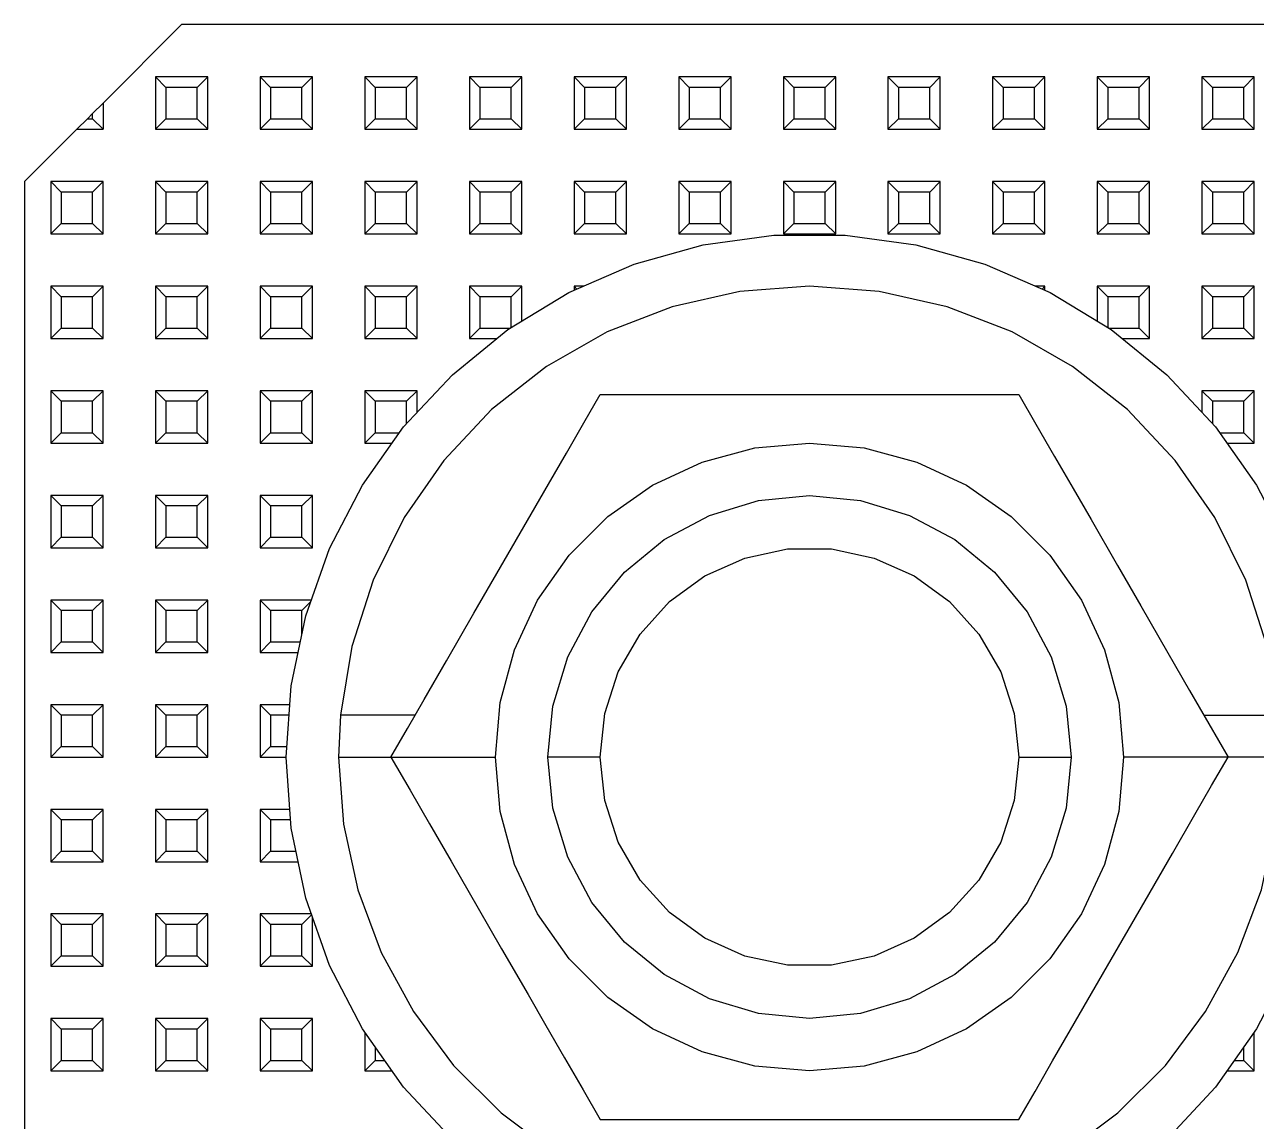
# Model space of a CAD drawing. Header units: millimetres. Extents: x 0 to 156, y 0 to 155.
# Drawn here: x 63 to 86.54, y 134.04 to 155 of the extents above; entities that cross this region are included whole.
import ezdxf

# ---------------------------------------------------------------- set-up
doc = ezdxf.new("R2010")
doc.units = ezdxf.units.MM

# ---------------------------------------------------------------- blocks, each defined once
blk = doc.blocks.new('CHINT_70dbcf6fe7c4519691b3c42ff544d895_FACE_0')
at = {"color": 141, "linetype": 'Continuous', "true_color": 0x40d9ff}
for p, q in [((65.7, 153.8), (65.5, 154)), ((65.5, 154), (65.5, 153)), ((66.5, 154), (65.5, 154)), ((66.3, 153.8), (66.5, 154)), ((66.5, 153), (66.5, 154)), ((67.7, 153.8), (67.5, 154)), ((67.5, 154), (67.5, 153)), ((68.5, 154), (67.5, 154)), ((68.3, 153.8), (68.5, 154)), ((68.5, 153), (68.5, 154)), ((69.7, 153.8), (69.5, 154)), ((69.5, 154), (69.5, 153)), ((70.5, 154), (69.5, 154)), ((70.3, 153.8), (70.5, 154)), ((70.5, 153), (70.5, 154)), ((71.7, 153.8), (71.5, 154)), ((71.5, 154), (71.5, 153)), ((72.5, 154), (71.5, 154)), ((72.3, 153.8), (72.5, 154)), ((72.5, 153), (72.5, 154)), ((73.7, 153.8), (73.5, 154)), ((73.5, 154), (73.5, 153)), ((74.5, 154), (73.5, 154)), ((74.3, 153.8), (74.5, 154)), ((74.5, 153), (74.5, 154)), ((75.7, 153.8), (75.5, 154)), ((75.5, 154), (75.5, 153)), ((76.5, 154), (75.5, 154)), ((76.3, 153.8), (76.5, 154)), ((76.5, 153), (76.5, 154)), ((77.7, 153.8), (77.5, 154)), ((77.5, 154), (77.5, 153)), ((78.5, 154), (77.5, 154)), ((78.3, 153.8), (78.5, 154)), ((78.5, 153), (78.5, 154)), ((79.7, 153.8), (79.5, 154)), ((79.5, 154), (79.5, 153)), ((80.5, 154), (79.5, 154)), ((80.3, 153.8), (80.5, 154)), ((80.5, 153), (80.5, 154)), ((81.7, 153.8), (81.5, 154)), ((81.5, 154), (81.5, 153)), ((82.5, 154), (81.5, 154)), ((82.3, 153.8), (82.5, 154)), ((82.5, 153), (82.5, 154)), ((83.7, 153.8), (83.5, 154)), ((83.5, 154), (83.5, 153)), ((84.5, 154), (83.5, 154)), ((84.3, 153.8), (84.5, 154)), ((84.5, 153), (84.5, 154)), ((85.7, 153.8), (85.5, 154)), ((85.5, 154), (85.5, 153)), ((86.5, 154), (85.5, 154)), ((86.3, 153.8), (86.5, 154)), ((86.5, 153), (86.5, 154)), ((65.7, 153.8), (65.7, 153.2)), ((66.3, 153.8), (65.7, 153.8)), ((66.3, 153.2), (66.3, 153.8)), ((67.7, 153.8), (67.7, 153.2)), ((68.3, 153.8), (67.7, 153.8)), ((68.3, 153.2), (68.3, 153.8)), ((69.7, 153.8), (69.7, 153.2)), ((70.3, 153.8), (69.7, 153.8)), ((70.3, 153.2), (70.3, 153.8)), ((71.7, 153.8), (71.7, 153.2)), ((72.3, 153.8), (71.7, 153.8)), ((72.3, 153.2), (72.3, 153.8)), ((73.7, 153.8), (73.7, 153.2)), ((74.3, 153.8), (73.7, 153.8)), ((74.3, 153.2), (74.3, 153.8)), ((75.7, 153.8), (75.7, 153.2)), ((76.3, 153.8), (75.7, 153.8)), ((76.3, 153.2), (76.3, 153.8)), ((77.7, 153.8), (77.7, 153.2)), ((78.3, 153.8), (77.7, 153.8)), ((78.3, 153.2), (78.3, 153.8)), ((79.7, 153.8), (79.7, 153.2)), ((80.3, 153.8), (79.7, 153.8)), ((80.3, 153.2), (80.3, 153.8)), ((81.7, 153.8), (81.7, 153.2)), ((82.3, 153.8), (81.7, 153.8)), ((82.3, 153.2), (82.3, 153.8)), ((83.7, 153.8), (83.7, 153.2)), ((84.3, 153.8), (83.7, 153.8)), ((84.3, 153.2), (84.3, 153.8)), ((85.7, 153.8), (85.7, 153.2)), ((86.3, 153.8), (85.7, 153.8)), ((86.3, 153.2), (86.3, 153.8)), ((64.3, 153.3), (64.2, 153.2)), ((64.3, 153.2), (64.3, 153.3)), ((64.2, 153.2), (64.3, 153.2)), ((64.3, 153.2), (64.5, 153)), ((65.7, 153.2), (65.5, 153)), ((65.7, 153.2), (66.3, 153.2)), ((66.3, 153.2), (66.5, 153)), ((67.7, 153.2), (67.5, 153)), ((67.7, 153.2), (68.3, 153.2)), ((68.3, 153.2), (68.5, 153)), ((69.7, 153.2), (69.5, 153)), ((69.7, 153.2), (70.3, 153.2)), ((70.3, 153.2), (70.5, 153)), ((71.7, 153.2), (71.5, 153)), ((71.7, 153.2), (72.3, 153.2)), ((72.3, 153.2), (72.5, 153)), ((73.7, 153.2), (73.5, 153)), ((73.7, 153.2), (74.3, 153.2)), ((74.3, 153.2), (74.5, 153)), ((75.7, 153.2), (75.5, 153)), ((75.7, 153.2), (76.3, 153.2)), ((76.3, 153.2), (76.5, 153)), ((77.7, 153.2), (77.5, 153)), ((77.7, 153.2), (78.3, 153.2)), ((78.3, 153.2), (78.5, 153)), ((79.7, 153.2), (79.5, 153)), ((79.7, 153.2), (80.3, 153.2)), ((80.3, 153.2), (80.5, 153)), ((81.7, 153.2), (81.5, 153)), ((81.7, 153.2), (82.3, 153.2)), ((82.3, 153.2), (82.5, 153)), ((83.7, 153.2), (83.5, 153)), ((83.7, 153.2), (84.3, 153.2)), ((84.3, 153.2), (84.5, 153)), ((85.7, 153.2), (85.5, 153)), ((85.7, 153.2), (86.3, 153.2)), ((86.3, 153.2), (86.5, 153)), ((65.5, 153), (66.5, 153)), ((67.5, 153), (68.5, 153)), ((69.5, 153), (70.5, 153)), ((71.5, 153), (72.5, 153)), ((73.5, 153), (74.5, 153)), ((75.5, 153), (76.5, 153)), ((77.5, 153), (78.5, 153)), ((79.5, 153), (80.5, 153)), ((81.5, 153), (82.5, 153)), ((83.5, 153), (84.5, 153)), ((85.5, 153), (86.5, 153)), ((63.7, 151.8), (63.5, 152)), ((63.5, 152), (63.5, 151)), ((64.5, 152), (63.5, 152)), ((64.3, 151.8), (64.5, 152)), ((64.5, 151), (64.5, 152)), ((65.7, 151.8), (65.5, 152)), ((65.5, 152), (65.5, 151)), ((66.5, 152), (65.5, 152)), ((66.3, 151.8), (66.5, 152)), ((66.5, 151), (66.5, 152)), ((67.7, 151.8), (67.5, 152)), ((67.5, 152), (67.5, 151)), ((68.5, 152), (67.5, 152)), ((68.3, 151.8), (68.5, 152)), ((68.5, 151), (68.5, 152)), ((69.7, 151.8), (69.5, 152)), ((69.5, 152), (69.5, 151)), ((70.5, 152), (69.5, 152)), ((70.3, 151.8), (70.5, 152)), ((70.5, 151), (70.5, 152)), ((71.7, 151.8), (71.5, 152)), ((71.5, 152), (71.5, 151)), ((72.5, 152), (71.5, 152)), ((72.3, 151.8), (72.5, 152)), ((72.5, 151), (72.5, 152)), ((73.7, 151.8), (73.5, 152)), ((73.5, 152), (73.5, 151)), ((74.5, 152), (73.5, 152)), ((74.3, 151.8), (74.5, 152)), ((74.5, 151), (74.5, 152)), ((75.7, 151.8), (75.5, 152)), ((75.5, 152), (75.5, 151)), ((76.5, 152), (75.5, 152)), ((76.3, 151.8), (76.5, 152)), ((76.5, 151), (76.5, 152)), ((77.7, 151.8), (77.5, 152)), ((77.5, 152), (77.5, 151)), ((78.5, 152), (77.5, 152)), ((78.3, 151.8), (78.5, 152)), ((78.5, 151), (78.5, 152)), ((79.7, 151.8), (79.5, 152)), ((79.5, 152), (79.5, 151)), ((80.5, 152), (79.5, 152)), ((80.3, 151.8), (80.5, 152)), ((80.5, 151), (80.5, 152)), ((81.7, 151.8), (81.5, 152)), ((81.5, 152), (81.5, 151)), ((82.5, 152), (81.5, 152)), ((82.3, 151.8), (82.5, 152)), ((82.5, 151), (82.5, 152)), ((83.7, 151.8), (83.5, 152)), ((83.5, 152), (83.5, 151)), ((84.5, 152), (83.5, 152)), ((84.3, 151.8), (84.5, 152)), ((84.5, 151), (84.5, 152)), ((85.7, 151.8), (85.5, 152)), ((85.5, 152), (85.5, 151)), ((86.5, 152), (85.5, 152)), ((86.3, 151.8), (86.5, 152)), ((86.5, 151), (86.5, 152)), ((63.7, 151.8), (63.7, 151.2)), ((64.3, 151.8), (63.7, 151.8)), ((64.3, 151.2), (64.3, 151.8)), ((65.7, 151.8), (65.7, 151.2)), ((66.3, 151.8), (65.7, 151.8)), ((66.3, 151.2), (66.3, 151.8)), ((67.7, 151.8), (67.7, 151.2)), ((68.3, 151.8), (67.7, 151.8)), ((68.3, 151.2), (68.3, 151.8)), ((69.7, 151.8), (69.7, 151.2)), ((70.3, 151.8), (69.7, 151.8)), ((70.3, 151.2), (70.3, 151.8)), ((71.7, 151.8), (71.7, 151.2)), ((72.3, 151.8), (71.7, 151.8)), ((72.3, 151.2), (72.3, 151.8)), ((73.7, 151.8), (73.7, 151.2)), ((74.3, 151.8), (73.7, 151.8)), ((74.3, 151.2), (74.3, 151.8)), ((75.7, 151.8), (75.7, 151.2)), ((76.3, 151.8), (75.7, 151.8)), ((76.3, 151.2), (76.3, 151.8)), ((77.7, 151.8), (77.7, 151.2)), ((78.3, 151.8), (77.7, 151.8)), ((78.3, 151.2), (78.3, 151.8)), ((79.7, 151.8), (79.7, 151.2)), ((80.3, 151.8), (79.7, 151.8)), ((80.3, 151.2), (80.3, 151.8)), ((81.7, 151.8), (81.7, 151.2)), ((82.3, 151.8), (81.7, 151.8)), ((82.3, 151.2), (82.3, 151.8)), ((83.7, 151.8), (83.7, 151.2)), ((84.3, 151.8), (83.7, 151.8)), ((84.3, 151.2), (84.3, 151.8)), ((85.7, 151.8), (85.7, 151.2)), ((86.3, 151.8), (85.7, 151.8)), ((86.3, 151.2), (86.3, 151.8)), ((63.7, 151.2), (63.5, 151)), ((63.7, 151.2), (64.3, 151.2)), ((64.3, 151.2), (64.5, 151)), ((65.7, 151.2), (65.5, 151)), ((65.7, 151.2), (66.3, 151.2)), ((66.3, 151.2), (66.5, 151)), ((67.7, 151.2), (67.5, 151)), ((67.7, 151.2), (68.3, 151.2)), ((68.3, 151.2), (68.5, 151)), ((69.7, 151.2), (69.5, 151)), ((69.7, 151.2), (70.3, 151.2)), ((70.3, 151.2), (70.5, 151)), ((71.7, 151.2), (71.5, 151)), ((71.7, 151.2), (72.3, 151.2)), ((72.3, 151.2), (72.5, 151)), ((73.7, 151.2), (73.5, 151)), ((73.7, 151.2), (74.3, 151.2)), ((74.3, 151.2), (74.5, 151)), ((75.7, 151.2), (75.5, 151)), ((75.7, 151.2), (76.3, 151.2)), ((76.3, 151.2), (76.5, 151)), ((77.7, 151.2), (77.5, 151)), ((77.7, 151.2), (78.3, 151.2)), ((78.3, 151.2), (78.5, 151)), ((79.7, 151.2), (79.5, 151)), ((79.7, 151.2), (80.3, 151.2)), ((80.3, 151.2), (80.5, 151)), ((81.7, 151.2), (81.5, 151)), ((81.7, 151.2), (82.3, 151.2)), ((82.3, 151.2), (82.5, 151)), ((83.7, 151.2), (83.5, 151)), ((83.7, 151.2), (84.3, 151.2)), ((84.3, 151.2), (84.5, 151)), ((85.7, 151.2), (85.5, 151)), ((85.7, 151.2), (86.3, 151.2)), ((86.3, 151.2), (86.5, 151)), ((63.5, 151), (64.5, 151)), ((65.5, 151), (66.5, 151)), ((67.5, 151), (68.5, 151)), ((69.5, 151), (70.5, 151)), ((71.5, 151), (72.5, 151)), ((73.5, 151), (74.5, 151)), ((75.5, 151), (76.5, 151)), ((77.5, 151), (78.5, 151)), ((79.5, 151), (80.5, 151)), ((81.5, 151), (82.5, 151)), ((83.5, 151), (84.5, 151)), ((85.5, 151), (86.5, 151)), ((63.7, 149.8), (63.5, 150)), ((63.5, 150), (63.5, 149)), ((64.5, 150), (63.5, 150)), ((64.3, 149.8), (64.5, 150)), ((64.5, 149), (64.5, 150)), ((65.7, 149.8), (65.5, 150)), ((65.5, 150), (65.5, 149)), ((66.5, 150), (65.5, 150)), ((66.3, 149.8), (66.5, 150)), ((66.5, 149), (66.5, 150)), ((67.7, 149.8), (67.5, 150)), ((67.5, 150), (67.5, 149)), ((68.5, 150), (67.5, 150)), ((68.3, 149.8), (68.5, 150)), ((68.5, 149), (68.5, 150)), ((69.7, 149.8), (69.5, 150)), ((69.5, 150), (69.5, 149)), ((70.5, 150), (69.5, 150)), ((70.3, 149.8), (70.5, 150)), ((70.5, 149), (70.5, 150)), ((71.7, 149.8), (71.5, 150)), ((71.5, 150), (71.5, 149)), ((72.5, 150), (71.5, 150)), ((72.3, 149.8), (72.5, 150)), ((72.5, 149.332), (72.5, 150)), ((73.554, 149.946), (73.5, 150)), ((73.5, 150), (73.5, 149.923)), ((73.678, 150), (73.5, 150)), ((82.5, 150), (82.322, 150)), ((82.446, 149.946), (82.5, 150)), ((82.5, 149.923), (82.5, 150)), ((83.7, 149.8), (83.5, 150)), ((83.5, 150), (83.5, 149.332)), ((84.5, 150), (83.5, 150)), ((84.3, 149.8), (84.5, 150)), ((84.5, 149), (84.5, 150)), ((85.7, 149.8), (85.5, 150)), ((85.5, 150), (85.5, 149)), ((86.5, 150), (85.5, 150)), ((86.3, 149.8), (86.5, 150)), ((86.5, 149), (86.5, 150)), ((63.7, 149.8), (63.7, 149.2)), ((64.3, 149.8), (63.7, 149.8)), ((64.3, 149.2), (64.3, 149.8)), ((65.7, 149.8), (65.7, 149.2)), ((66.3, 149.8), (65.7, 149.8)), ((66.3, 149.2), (66.3, 149.8)), ((67.7, 149.8), (67.7, 149.2)), ((68.3, 149.8), (67.7, 149.8)), ((68.3, 149.2), (68.3, 149.8)), ((69.7, 149.8), (69.7, 149.2)), ((70.3, 149.8), (69.7, 149.8)), ((70.3, 149.2), (70.3, 149.8)), ((71.7, 149.8), (71.7, 149.2)), ((72.3, 149.8), (71.7, 149.8)), ((72.3, 149.21), (72.3, 149.8)), ((83.7, 149.8), (83.7, 149.21)), ((84.3, 149.8), (83.7, 149.8)), ((84.3, 149.2), (84.3, 149.8)), ((85.7, 149.8), (85.7, 149.2)), ((86.3, 149.8), (85.7, 149.8)), ((86.3, 149.2), (86.3, 149.8)), ((63.7, 149.2), (63.5, 149)), ((63.7, 149.2), (64.3, 149.2)), ((64.3, 149.2), (64.5, 149)), ((65.7, 149.2), (65.5, 149)), ((65.7, 149.2), (66.3, 149.2)), ((66.3, 149.2), (66.5, 149)), ((67.7, 149.2), (67.5, 149)), ((67.7, 149.2), (68.3, 149.2)), ((68.3, 149.2), (68.5, 149)), ((69.7, 149.2), (69.5, 149)), ((69.7, 149.2), (70.3, 149.2)), ((70.3, 149.2), (70.5, 149)), ((71.7, 149.2), (71.5, 149)), ((71.7, 149.2), (72.283, 149.2)), ((83.717, 149.2), (84.3, 149.2)), ((84.3, 149.2), (84.5, 149)), ((85.7, 149.2), (85.5, 149)), ((85.7, 149.2), (86.3, 149.2)), ((86.3, 149.2), (86.5, 149)), ((63.5, 149), (64.5, 149)), ((65.5, 149), (66.5, 149)), ((67.5, 149), (68.5, 149)), ((69.5, 149), (70.5, 149)), ((71.5, 149), (72.025, 149)), ((83.975, 149), (84.5, 149)), ((85.5, 149), (86.5, 149)), ((63.7, 147.8), (63.5, 148)), ((63.5, 148), (63.5, 147)), ((64.5, 148), (63.5, 148)), ((64.3, 147.8), (64.5, 148)), ((64.5, 147), (64.5, 148)), ((65.7, 147.8), (65.5, 148)), ((65.5, 148), (65.5, 147)), ((66.5, 148), (65.5, 148)), ((66.3, 147.8), (66.5, 148)), ((66.5, 147), (66.5, 148)), ((67.7, 147.8), (67.5, 148)), ((67.5, 148), (67.5, 147)), ((68.5, 148), (67.5, 148)), ((68.3, 147.8), (68.5, 148)), ((68.5, 147), (68.5, 148)), ((69.7, 147.8), (69.5, 148)), ((69.5, 148), (69.5, 147)), ((70.5, 148), (69.5, 148)), ((70.3, 147.8), (70.5, 148)), ((70.5, 147.586), (70.5, 148)), ((85.7, 147.8), (85.5, 148)), ((85.5, 148), (85.5, 147.586)), ((86.5, 148), (85.5, 148)), ((86.3, 147.8), (86.5, 148)), ((86.5, 147), (86.5, 148)), ((63.7, 147.8), (63.7, 147.2)), ((64.3, 147.8), (63.7, 147.8)), ((64.3, 147.2), (64.3, 147.8)), ((65.7, 147.8), (65.7, 147.2)), ((66.3, 147.8), (65.7, 147.8)), ((66.3, 147.2), (66.3, 147.8)), ((67.7, 147.8), (67.7, 147.2)), ((68.3, 147.8), (67.7, 147.8)), ((68.3, 147.2), (68.3, 147.8)), ((69.7, 147.8), (69.7, 147.2)), ((70.3, 147.8), (69.7, 147.8)), ((70.3, 147.372), (70.3, 147.8)), ((85.7, 147.8), (85.7, 147.372)), ((86.3, 147.8), (85.7, 147.8)), ((86.3, 147.2), (86.3, 147.8)), ((63.7, 147.2), (63.5, 147)), ((63.7, 147.2), (64.3, 147.2)), ((64.3, 147.2), (64.5, 147)), ((65.7, 147.2), (65.5, 147)), ((65.7, 147.2), (66.3, 147.2)), ((66.3, 147.2), (66.5, 147)), ((67.7, 147.2), (67.5, 147)), ((67.7, 147.2), (68.3, 147.2)), ((68.3, 147.2), (68.5, 147)), ((69.7, 147.2), (69.5, 147)), ((69.7, 147.2), (70.165, 147.2)), ((85.835, 147.2), (86.3, 147.2)), ((86.3, 147.2), (86.5, 147)), ((63.5, 147), (64.5, 147)), ((65.5, 147), (66.5, 147)), ((67.5, 147), (68.5, 147)), ((69.5, 147), (70.023, 147)), ((85.977, 147), (86.5, 147)), ((63.7, 145.8), (63.5, 146)), ((63.5, 146), (63.5, 145)), ((64.5, 146), (63.5, 146)), ((64.3, 145.8), (64.5, 146)), ((64.5, 145), (64.5, 146)), ((65.7, 145.8), (65.5, 146)), ((65.5, 146), (65.5, 145)), ((66.5, 146), (65.5, 146)), ((66.3, 145.8), (66.5, 146)), ((66.5, 145), (66.5, 146)), ((67.7, 145.8), (67.5, 146)), ((67.5, 146), (67.5, 145)), ((68.5, 146), (67.5, 146)), ((68.3, 145.8), (68.5, 146)), ((68.5, 145), (68.5, 146)), ((63.7, 145.8), (63.7, 145.2)), ((64.3, 145.8), (63.7, 145.8)), ((64.3, 145.2), (64.3, 145.8)), ((65.7, 145.8), (65.7, 145.2)), ((66.3, 145.8), (65.7, 145.8)), ((66.3, 145.2), (66.3, 145.8)), ((67.7, 145.8), (67.7, 145.2)), ((68.3, 145.8), (67.7, 145.8)), ((68.3, 145.2), (68.3, 145.8)), ((63.7, 145.2), (63.5, 145)), ((63.7, 145.2), (64.3, 145.2)), ((64.3, 145.2), (64.5, 145)), ((65.7, 145.2), (65.5, 145)), ((65.7, 145.2), (66.3, 145.2)), ((66.3, 145.2), (66.5, 145)), ((67.7, 145.2), (67.5, 145)), ((67.7, 145.2), (68.3, 145.2)), ((68.3, 145.2), (68.5, 145)), ((63.5, 145), (64.5, 145)), ((65.5, 145), (66.5, 145)), ((67.5, 145), (68.5, 145)), ((63.7, 143.8), (63.5, 144)), ((63.5, 144), (63.5, 143)), ((64.5, 144), (63.5, 144)), ((64.3, 143.8), (64.5, 144)), ((64.5, 143), (64.5, 144)), ((65.7, 143.8), (65.5, 144)), ((65.5, 144), (65.5, 143)), ((66.5, 144), (65.5, 144)), ((66.3, 143.8), (66.5, 144)), ((66.5, 143), (66.5, 144)), ((67.7, 143.8), (67.5, 144)), ((67.5, 144), (67.5, 143)), ((68.478, 144), (67.5, 144)), ((68.3, 143.8), (68.466, 143.966)), ((63.7, 143.8), (63.7, 143.2)), ((64.3, 143.8), (63.7, 143.8)), ((64.3, 143.2), (64.3, 143.8)), ((65.7, 143.8), (65.7, 143.2)), ((66.3, 143.8), (65.7, 143.8)), ((66.3, 143.2), (66.3, 143.8)), ((67.7, 143.8), (67.7, 143.2)), ((68.3, 143.8), (67.7, 143.8)), ((68.3, 143.357), (68.3, 143.8)), ((63.7, 143.2), (63.5, 143)), ((63.7, 143.2), (64.3, 143.2)), ((64.3, 143.2), (64.5, 143)), ((65.7, 143.2), (65.5, 143)), ((65.7, 143.2), (66.3, 143.2)), ((66.3, 143.2), (66.5, 143)), ((67.7, 143.2), (67.5, 143)), ((67.7, 143.2), (68.267, 143.2)), ((63.5, 143), (64.5, 143)), ((65.5, 143), (66.5, 143)), ((67.5, 143), (68.226, 143)), ((63.7, 141.8), (63.5, 142)), ((63.5, 142), (63.5, 141)), ((64.5, 142), (63.5, 142)), ((64.3, 141.8), (64.5, 142)), ((64.5, 141), (64.5, 142)), ((65.7, 141.8), (65.5, 142)), ((65.5, 142), (65.5, 141)), ((66.5, 142), (65.5, 142)), ((66.3, 141.8), (66.5, 142)), ((66.5, 141), (66.5, 142)), ((67.7, 141.8), (67.5, 142)), ((67.5, 142), (67.5, 141)), ((68.068, 142), (67.5, 142)), ((63.7, 141.8), (63.7, 141.2)), ((64.3, 141.8), (63.7, 141.8)), ((64.3, 141.2), (64.3, 141.8)), ((65.7, 141.8), (65.7, 141.2)), ((66.3, 141.8), (65.7, 141.8)), ((66.3, 141.2), (66.3, 141.8)), ((67.7, 141.8), (67.7, 141.2)), ((68.055, 141.8), (67.7, 141.8)), ((63.7, 141.2), (63.5, 141)), ((63.7, 141.2), (64.3, 141.2)), ((64.3, 141.2), (64.5, 141)), ((65.7, 141.2), (65.5, 141)), ((65.7, 141.2), (66.3, 141.2)), ((66.3, 141.2), (66.5, 141)), ((67.7, 141.2), (67.5, 141)), ((67.7, 141.2), (68.014, 141.2)), ((63.5, 141), (64.5, 141)), ((65.5, 141), (66.5, 141)), ((67.5, 141), (68, 141)), ((74, 141), (73, 141)), ((82, 141), (83, 141)), ((63.7, 139.8), (63.5, 140)), ((63.5, 140), (63.5, 139)), ((64.5, 140), (63.5, 140)), ((64.3, 139.8), (64.5, 140)), ((64.5, 139), (64.5, 140)), ((65.7, 139.8), (65.5, 140)), ((65.5, 140), (65.5, 139)), ((66.5, 140), (65.5, 140)), ((66.3, 139.8), (66.5, 140)), ((66.5, 139), (66.5, 140)), ((67.7, 139.8), (67.5, 140)), ((67.5, 140), (67.5, 139)), ((68.068, 140), (67.5, 140)), ((63.7, 139.8), (63.7, 139.2)), ((64.3, 139.8), (63.7, 139.8)), ((64.3, 139.2), (64.3, 139.8)), ((65.7, 139.8), (65.7, 139.2)), ((66.3, 139.8), (65.7, 139.8)), ((66.3, 139.2), (66.3, 139.8)), ((67.7, 139.8), (67.7, 139.2)), ((68.082, 139.8), (67.7, 139.8)), ((63.7, 139.2), (63.5, 139)), ((63.7, 139.2), (64.3, 139.2)), ((64.3, 139.2), (64.5, 139)), ((65.7, 139.2), (65.5, 139)), ((65.7, 139.2), (66.3, 139.2)), ((66.3, 139.2), (66.5, 139)), ((67.7, 139.2), (67.5, 139)), ((67.7, 139.2), (68.184, 139.2)), ((63.5, 139), (64.5, 139)), ((65.5, 139), (66.5, 139)), ((67.5, 139), (68.226, 139)), ((63.7, 137.8), (63.5, 138)), ((63.5, 138), (63.5, 137)), ((64.5, 138), (63.5, 138)), ((64.3, 137.8), (64.5, 138)), ((64.5, 137), (64.5, 138)), ((65.7, 137.8), (65.5, 138)), ((65.5, 138), (65.5, 137)), ((66.5, 138), (65.5, 138)), ((66.3, 137.8), (66.5, 138)), ((66.5, 137), (66.5, 138)), ((67.7, 137.8), (67.5, 138)), ((67.5, 138), (67.5, 137)), ((68.478, 138), (67.5, 138)), ((68.3, 137.8), (68.484, 137.984)), ((63.7, 137.8), (63.7, 137.2)), ((64.3, 137.8), (63.7, 137.8)), ((64.3, 137.2), (64.3, 137.8)), ((65.7, 137.8), (65.7, 137.2)), ((66.3, 137.8), (65.7, 137.8)), ((66.3, 137.2), (66.3, 137.8)), ((67.7, 137.8), (67.7, 137.2)), ((68.3, 137.8), (67.7, 137.8)), ((68.3, 137.2), (68.3, 137.8)), ((68.5, 137), (68.5, 137.939)), ((63.7, 137.2), (63.5, 137)), ((63.7, 137.2), (64.3, 137.2)), ((64.3, 137.2), (64.5, 137)), ((65.7, 137.2), (65.5, 137)), ((65.7, 137.2), (66.3, 137.2)), ((66.3, 137.2), (66.5, 137)), ((67.7, 137.2), (67.5, 137)), ((67.7, 137.2), (68.3, 137.2)), ((68.3, 137.2), (68.5, 137)), ((63.5, 137), (64.5, 137)), ((65.5, 137), (66.5, 137)), ((67.5, 137), (68.5, 137)), ((63.7, 135.8), (63.5, 136)), ((63.5, 136), (63.5, 135)), ((64.5, 136), (63.5, 136)), ((64.3, 135.8), (64.5, 136)), ((64.5, 135), (64.5, 136)), ((65.7, 135.8), (65.5, 136)), ((65.5, 136), (65.5, 135)), ((66.5, 136), (65.5, 136)), ((66.3, 135.8), (66.5, 136)), ((66.5, 135), (66.5, 136)), ((67.7, 135.8), (67.5, 136)), ((67.5, 136), (67.5, 135)), ((68.5, 136), (67.5, 136)), ((68.3, 135.8), (68.5, 136)), ((68.5, 135), (68.5, 136)), ((63.7, 135.8), (63.7, 135.2)), ((64.3, 135.8), (63.7, 135.8)), ((64.3, 135.2), (64.3, 135.8)), ((65.7, 135.8), (65.7, 135.2)), ((66.3, 135.8), (65.7, 135.8)), ((66.3, 135.2), (66.3, 135.8)), ((67.7, 135.8), (67.7, 135.2)), ((68.3, 135.8), (67.7, 135.8)), ((68.3, 135.2), (68.3, 135.8)), ((69.5, 135.742), (69.5, 135)), ((86.5, 135), (86.5, 135.742)), ((69.7, 135.458), (69.7, 135.2)), ((86.3, 135.2), (86.3, 135.458)), ((63.7, 135.2), (63.5, 135)), ((63.7, 135.2), (64.3, 135.2)), ((64.3, 135.2), (64.5, 135)), ((65.7, 135.2), (65.5, 135)), ((65.7, 135.2), (66.3, 135.2)), ((66.3, 135.2), (66.5, 135)), ((67.7, 135.2), (67.5, 135)), ((67.7, 135.2), (68.3, 135.2)), ((68.3, 135.2), (68.5, 135)), ((69.7, 135.2), (69.5, 135)), ((69.7, 135.2), (69.882, 135.2)), ((86.118, 135.2), (86.3, 135.2)), ((86.3, 135.2), (86.5, 135)), ((63.5, 135), (64.5, 135)), ((65.5, 135), (66.5, 135)), ((67.5, 135), (68.5, 135)), ((69.5, 135), (70.023, 135)), ((85.977, 135), (86.5, 135))]:
    blk.add_line(p, q, dxfattribs=at)
for points in [[(91.5, 153.5), (90, 155), (66, 155), (64.5, 153.5)], [(64.3, 153.3), (64.5, 153.5), (64.5, 153)], [(64.2, 153.2), (64, 153), (64.5, 153)], [(64, 153), (63, 152), (63, 122.5)], [(68, 141), (68.093, 142.362), (68.371, 143.698), (68.828, 144.984), (69.456, 146.196), (70.243, 147.311), (71.174, 148.308), (72.233, 149.17), (73.399, 149.879), (74.651, 150.423), (75.965, 150.791), (77.318, 150.977), (78.682, 150.977), (80.035, 150.791), (81.349, 150.423), (82.601, 149.879), (83.767, 149.17), (84.826, 148.308), (85.757, 147.311), (86.544, 146.196), (87.172, 144.984), (87.629, 143.698), (87.907, 142.362), (88, 141)], [(86.964, 141.8), (86.748, 143.115), (86.34, 144.383), (85.749, 145.577), (84.988, 146.671), (84.075, 147.641), (83.028, 148.465), (81.87, 149.125), (80.628, 149.608), (79.329, 149.901), (78, 150), (76.671, 149.901), (75.372, 149.608), (74.13, 149.125), (72.972, 148.465), (71.925, 147.641), (71.012, 146.671), (70.251, 145.577), (69.66, 144.383), (69.252, 143.115), (69.036, 141.8)], [(70, 141), (70.315, 141.545), (70.634, 142.099), (71.063, 142.842), (71.587, 143.748), (72.096, 144.63), (72.681, 145.644), (73.011, 146.215), (73.353, 146.807), (73.69, 147.391), (74, 147.928), (74.652, 147.928), (75.354, 147.928), (76.051, 147.928), (76.733, 147.928), (77.806, 147.928), (78.876, 147.928), (79.644, 147.928), (80.423, 147.928), (81.241, 147.928), (82, 147.928), (82.326, 147.363), (82.681, 146.748), (83.038, 146.13), (83.38, 145.538), (83.884, 144.664), (84.332, 143.89), (84.851, 142.991), (85.264, 142.274), (85.634, 141.634), (86, 141)], [(72, 141), (72.091, 142.042), (72.362, 143.052), (72.804, 144), (73.404, 144.857), (74.143, 145.596), (75, 146.196), (75.948, 146.638), (76.958, 146.909), (78, 147), (79.042, 146.909), (80.052, 146.638), (81, 146.196), (81.857, 145.596), (82.596, 144.857), (83.196, 144), (83.638, 143.052), (83.909, 142.042), (84, 141)], [(73, 141), (73.096, 141.975), (73.381, 142.913), (73.843, 143.778), (74.464, 144.536), (75.222, 145.157), (76.087, 145.619), (77.025, 145.904), (78, 146), (78.975, 145.904), (79.913, 145.619), (80.778, 145.157), (81.536, 144.536), (82.157, 143.778), (82.619, 142.913), (82.904, 141.975), (83, 141)], [(74, 141), (74.087, 141.832), (74.346, 142.627), (74.764, 143.351), (75.323, 143.973), (76, 144.464), (76.764, 144.804), (77.582, 144.978), (78.418, 144.978), (79.236, 144.804), (80, 144.464), (80.677, 143.973), (81.236, 143.351), (81.654, 142.627), (81.913, 141.832), (82, 141)], [(70.462, 141.8), (69.036, 141.8), (69, 141), (71.309, 141), (72, 141)], [(85.538, 141.8), (86.964, 141.8), (87, 141), (84.691, 141), (84, 141)], [(88, 141), (87.907, 139.638), (87.629, 138.302), (87.172, 137.016), (86.544, 135.804), (85.757, 134.689), (84.826, 133.692), (83.767, 132.83), (82.601, 132.121), (81.349, 131.577), (80.035, 131.209), (78.682, 131.023), (77.318, 131.023), (75.965, 131.209), (74.651, 131.577), (73.399, 132.121), (72.233, 132.83), (71.174, 133.692), (70.243, 134.689), (69.456, 135.804), (68.828, 137.016), (68.371, 138.302), (68.093, 139.638), (68, 141)], [(69, 141), (69.092, 139.719), (69.365, 138.464), (69.813, 137.261), (70.429, 136.134), (71.198, 135.106), (72.106, 134.198), (73.134, 133.429), (74.261, 132.813), (75.464, 132.365), (76.719, 132.092), (78, 132), (79.281, 132.092), (80.536, 132.365), (81.739, 132.813), (82.866, 133.429), (83.894, 134.198), (84.802, 135.106), (85.571, 136.134), (86.187, 137.261), (86.635, 138.464), (86.908, 139.719), (87, 141)], [(70, 141), (70.366, 140.366), (70.736, 139.726), (71.149, 139.009), (71.668, 138.11), (72.116, 137.336), (72.62, 136.462), (72.962, 135.87), (73.319, 135.252), (73.674, 134.637), (74, 134.072), (74.759, 134.072), (75.577, 134.072), (76.356, 134.072), (77.124, 134.072), (78.194, 134.072), (79.267, 134.072), (79.949, 134.072), (80.646, 134.072), (81.348, 134.072), (82, 134.072), (82.31, 134.609), (82.647, 135.193), (82.989, 135.785), (83.319, 136.356), (83.904, 137.37), (84.413, 138.252), (84.937, 139.158), (85.366, 139.901), (85.685, 140.455), (86, 141)], [(70, 141), (70.636, 141), (71.309, 141)], [(84, 141), (83.909, 139.958), (83.638, 138.948), (83.196, 138), (82.596, 137.143), (81.857, 136.404), (81, 135.804), (80.052, 135.362), (79.042, 135.091), (78, 135), (76.958, 135.091), (75.948, 135.362), (75, 135.804), (74.143, 136.404), (73.404, 137.143), (72.804, 138), (72.362, 138.948), (72.091, 139.958), (72, 141)], [(83, 141), (82.904, 140.025), (82.619, 139.087), (82.157, 138.222), (81.536, 137.464), (80.778, 136.843), (79.913, 136.381), (78.975, 136.096), (78, 136), (77.025, 136.096), (76.087, 136.381), (75.222, 136.843), (74.464, 137.464), (73.843, 138.222), (73.381, 139.087), (73.096, 140.025), (73, 141)], [(82, 141), (81.913, 140.168), (81.654, 139.373), (81.236, 138.649), (80.677, 138.027), (80, 137.536), (79.236, 137.196), (78.418, 137.022), (77.582, 137.022), (76.764, 137.196), (76, 137.536), (75.323, 138.027), (74.764, 138.649), (74.346, 139.373), (74.087, 140.168), (74, 141)], [(86, 141), (85.364, 141), (84.691, 141)]]:
    blk.add_lwpolyline(points, dxfattribs=at)
blk = doc.blocks.new('CHINT_70dbcf6fe7c4519691b3c42ff544d895')
at = {"color": 141, "true_color": 0x40d9ff}
blk.add_blockref('CHINT_70dbcf6fe7c4519691b3c42ff544d895_FACE_0', (0, 0), dxfattribs=at)

msp = doc.modelspace()

# ---------------------------------------------------------------- block references
at = {"color": 141, "true_color": 0x40d9ff}
msp.add_blockref('CHINT_70dbcf6fe7c4519691b3c42ff544d895', (0, 0), dxfattribs=at)

doc.saveas('drawing.dxf')
